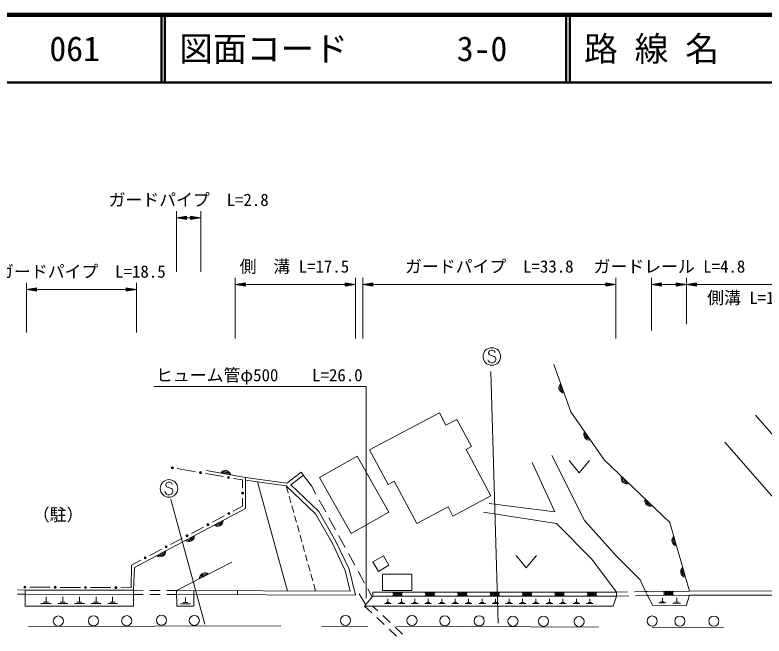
# Model space of a CAD drawing. Units: millimetres, scale not verified. Extents: x 40000 to 680000, y 20000 to 380000.
# Drawn here: x 96039 to 207048, y 288037 to 380000 of the extents above; entities that cross this region are included whole.
import ezdxf
from ezdxf.enums import TextEntityAlignment as Align

# ---------------------------------------------------------------- set-up
doc = ezdxf.new("R2010")
doc.units = ezdxf.units.MM
doc.header["$LTSCALE"] = 1000
for name, color, linetype, lineweight in [('M-BGD', 7, 'Continuous', 13), ('M-STR-HTXT', 7, 'Continuous', 13), ('M-STR-STRC', 7, 'Continuous', 13), ('M-STR-STRD', 7, 'Continuous', 13), ('M-TTL', 2, 'Continuous', 140), ('M-TTL-LINE', 7, 'Continuous', 50)]:
    doc.layers.add(name, color=color, linetype=linetype, lineweight=lineweight)
doc.layers.add('M-TTL-TXT', color=7, linetype='Continuous')
doc.styles.add('ＭＳ ゴシック', font='')
doc.styles.get('ＭＳ ゴシック').set_extended_font_data('MS Gothic')

msp = doc.modelspace()

# ---------------------------------------------------------------- linework, layer by layer
at = {"layer": 'M-BGD'}
for p, q in [((148592, 315583), (158932, 321089)), ((178165, 314006), (179665, 312206)), ((179665, 312206), (181165, 314006)), ((122789, 312355), (120099, 312818)), ((126957, 311636), (124267, 312100)), ((136321, 310689), (138460, 312311)), ((138460, 312311), (138802, 311860)), ((129780, 311150), (128435, 311381)), ((129780, 309954), (129780, 311150)), ((136321, 310689), (130178, 311528)), ((136245, 310274), (130178, 311102)), ((131978, 310856), (136447, 294699)), ((136934, 310444), (138802, 311860)), ((138771, 311837), (139988, 310252)), ((136539, 309220), (136245, 310274)), ((139988, 310252), (140648, 309043)), ((136943, 307776), (136674, 308739)), ((129780, 307259), (129780, 308454)), ((141128, 308165), (142087, 306410)), ((128380, 306517), (129780, 307259)), ((137346, 306331), (137077, 307294)), ((125288, 304877), (127055, 305814)), ((137750, 304886), (137481, 305849)), ((142566, 305532), (143525, 303777)), ((122196, 303237), (123962, 304174)), ((138154, 303442), (137885, 304405)), ((119103, 301598), (120870, 302535)), ((138558, 301997), (138288, 302960)), ((144005, 302900), (144964, 301145)), ((116011, 299958), (117778, 300895)), ((138961, 300552), (138692, 301515)), ((139365, 299108), (139096, 300071)), ((145443, 300267), (146402, 298512)), ((170309, 299940), (171809, 298140)), ((171809, 298140), (173309, 299940)), ((113286, 298513), (114686, 299255)), ((120000, 294761), (128178, 298986)), ((139769, 297663), (139499, 298626)), ((113241, 295188), (113286, 298513)), ((146882, 297634), (147841, 295879)), ((140172, 296218), (139903, 297181)), ((140601, 294683), (140307, 295737)), ((97561, 294249), (96396, 294256)), ((96399, 294856), (97564, 294849)), ((97564, 294849), (97561, 294249)), ((97561, 294249), (113590, 294205)), ((97564, 294849), (113593, 294805)), ((98262, 295267), (101256, 295251)), ((102756, 295243), (105750, 295227)), ((107250, 295219), (110244, 295203)), ((111744, 295196), (113241, 295188)), ((113593, 294805), (113590, 294205)), ((113590, 294205), (115043, 294195)), ((115046, 294795), (113593, 294805)), ((116043, 294188), (117543, 294178)), ((117546, 294778), (116046, 294788)), ((120000, 294761), (118546, 294771)), ((119997, 294161), (120000, 294761)), ((122544, 294751), (122539, 294151)), ((129021, 294727), (129015, 294127)), ((148015, 292661), (147071, 294289)), ((148320, 295002), (148981, 293793)), ((149097, 294529), (185185, 294533)), ((149097, 293929), (149097, 294529)), ((185185, 294533), (186836, 294566)), ((185191, 293933), (185185, 294533)), ((187835, 294586), (189486, 294618)), ((189486, 294618), (189793, 294625)), ((189802, 294025), (189486, 294618)), ((189793, 294625), (195996, 294698)), ((195996, 294698), (214556, 294707)), ((100639, 293042), (100639, 293841)), ((103124, 293042), (103124, 293834)), ((105596, 293042), (105595, 293827)), ((108055, 293042), (108054, 293820)), ((110501, 293042), (110501, 293814)), ((118543, 294171), (119997, 294161)), ((121314, 292980), (121313, 293751)), ((185191, 293933), (149097, 293929)), ((151310, 293000), (151310, 293529)), ((153302, 293000), (153302, 293529)), ((155295, 293000), (155295, 293529)), ((157288, 293000), (157288, 293530)), ((159282, 293000), (159282, 293530)), ((161276, 293000), (161276, 293530)), ((163270, 293000), (163270, 293530)), ((165265, 293000), (165265, 293531)), ((167261, 293000), (167261, 293531)), ((169256, 293000), (169256, 293531)), ((171252, 293000), (171252, 293532)), ((173249, 293000), (173249, 293532)), ((175246, 293000), (175246, 293532)), ((177243, 293000), (177243, 293532)), ((179241, 293001), (179241, 293533)), ((181239, 293001), (181239, 293533)), ((186997, 293969), (185191, 293933)), ((189802, 294025), (187997, 293989)), ((196000, 294098), (189802, 294025)), ((192248, 293076), (191711, 293079)), ((191979, 293077), (191983, 293651)), ((194398, 293069), (193831, 293073)), ((194114, 293071), (194118, 293676)), ((196000, 294098), (214557, 294107)), ((101388, 292843), (99891, 292842)), ((101014, 293042), (100265, 293042)), ((103866, 292845), (102382, 292844)), ((103495, 293042), (102753, 293042)), ((106332, 292846), (104860, 292845)), ((105964, 293042), (105228, 293042)), ((108785, 292848), (107325, 292847)), ((108420, 293042), (107690, 293042)), ((111225, 292850), (109778, 292849)), ((110863, 293042), (110140, 293042)), ((122037, 292788), (120591, 292787)), ((121676, 292980), (120952, 292980)), ((147849, 292467), (148939, 291450)), ((149028, 292467), (149803, 291743)), ((151806, 292867), (150814, 292867)), ((151558, 293000), (151062, 293000)), ((153798, 292867), (152806, 292867)), ((153550, 293000), (153054, 293000)), ((155791, 292867), (154799, 292867)), ((155543, 293000), (155047, 293000)), ((157785, 292867), (156792, 292867)), ((157537, 293000), (157040, 293000)), ((159779, 292867), (158785, 292867)), ((159530, 293000), (159034, 293000)), ((161773, 292867), (160779, 292867)), ((161525, 293000), (161027, 293000)), ((163768, 292867), (162773, 292867)), ((163519, 293000), (163022, 293000)), ((165763, 292867), (164768, 292867)), ((165514, 293000), (165017, 293000)), ((167758, 292867), (166763, 292867)), ((167509, 293000), (167012, 293000)), ((169754, 292867), (168758, 292867)), ((169505, 293000), (169007, 293000)), ((171750, 292867), (170754, 292867)), ((171501, 293000), (171003, 293000)), ((173747, 292867), (172751, 292867)), ((173498, 293000), (173000, 293000)), ((175744, 292867), (174747, 292867)), ((175495, 293000), (174997, 293000)), ((177742, 292867), (176744, 292867)), ((177492, 293000), (176994, 293000)), ((179740, 292867), (178742, 292867)), ((179490, 293001), (178991, 293001)), ((181738, 292867), (180740, 292867)), ((181489, 293001), (180989, 293001)), ((192516, 292930), (191441, 292938)), ((194681, 292916), (193546, 292923)), ((150534, 291061), (151630, 290037)), ((149670, 290767), (150766, 289743)), ((151497, 289061), (152594, 288037)), ((152361, 289354), (153457, 288331))]:
    msp.add_line(p, q, dxfattribs=at)
for points in [[(175919, 328222), (178428, 321236), (183357, 314125), (193102, 304866), (195996, 294698)], [(148592, 315583), (151324, 310454), (152251, 310947), (155572, 304711), (160214, 307183), (160951, 305798), (166575, 308793), (162914, 315668), (163680, 316076), (161529, 320117), (159909, 319255), (158932, 321089)], [(205789, 320743), (216114, 308921), (211556, 304939), (201230, 316761)], [(189486, 294618), (188716, 296331), (185189, 299881), (180425, 305157), (175587, 314758)], [(172678, 313748), (176039, 306438), (166332, 307666)], [(113593, 294805), (113751, 298204), (130178, 306905), (130178, 311528), (124392, 312548)], [(119997, 294161), (146490, 294061), (145558, 297952), (143607, 302031), (141058, 306498), (136934, 310444)], [(120000, 294761), (145728, 294664), (144990, 297750), (143076, 301752), (140580, 306125), (136245, 310274)], [(165473, 306385), (176311, 304697), (181526, 299414), (185185, 294533)], [(97561, 294249), (97557, 292440), (113616, 292452), (113590, 294205)], [(120000, 294761), (120002, 292457), (122544, 292457), (122544, 294151)], [(149097, 293929), (147849, 292467), (184700, 292467), (185191, 293933)], [(189802, 294025), (190550, 292544), (195510, 292510), (196000, 294098)]]:
    msp.add_lwpolyline(points, dxfattribs=at)
for points in [[(146746, 314650), (151435, 306370), (145846, 303206), (141157, 311486)], [(149900, 297608), (151451, 298517), (150632, 299915), (149080, 299006)], [(150520, 294792), (154843, 294792), (154843, 297186), (150520, 297186)]]:
    msp.add_lwpolyline(points, close=True, dxfattribs=at)
for centre, radius in [((119360, 312945), 150), ((119360, 312945), 120), ((119360, 312945), 100), ((123528, 312227), 150), ((123528, 312227), 120), ((123528, 312227), 100), ((127696, 311509), 150), ((127696, 311509), 120), ((127696, 311509), 100), ((129780, 309204), 150), ((129780, 309204), 120), ((129780, 309204), 100), ((127717, 306165), 150), ((127717, 306165), 120), ((127717, 306165), 100), ((124625, 304526), 150), ((124625, 304526), 120), ((124625, 304526), 100), ((121533, 302886), 150), ((121533, 302886), 120), ((121533, 302886), 100), ((118441, 301246), 150), ((118441, 301246), 120), ((118441, 301246), 100), ((115348, 299607), 150), ((115348, 299607), 120), ((115348, 299607), 100), ((97512, 295271), 150), ((97512, 295271), 120), ((97512, 295271), 100), ((102006, 295247), 150), ((102006, 295247), 120), ((102006, 295247), 100), ((106500, 295223), 150), ((106500, 295223), 120), ((106500, 295223), 100), ((110994, 295199), 150), ((110994, 295199), 120), ((110994, 295199), 100), ((102465, 290259), 750), ((107675, 290281), 750), ((112597, 290303), 750), ((117762, 290370), 750), ((122617, 290348), 750), ((145031, 290348), 750), ((154874, 290325), 750), ((159729, 290281), 750), ((164828, 290281), 750), ((169838, 290215), 750), ((174361, 290215), 750), ((179637, 290170), 750), ((190478, 290259), 750), ((194580, 290237), 750), ((199612, 290237), 750)]:
    msp.add_circle(centre, radius, dxfattribs=at)
for centre, radius, start, end in [((177468, 324835), 812, 132.37934, 267.13961), ((177468, 324835), 650, 138.49512, 261.02382), ((177468, 324835), 488, 149.62781, 249.89113), ((177468, 324835), 325, 183.8171, 215.70184), ((181150, 317858), 812, 147.34816, 282.10843), ((181150, 317858), 650, 153.46395, 275.99264), ((181150, 317858), 488, 164.59664, 264.85996), ((181150, 317858), 325, 198.78593, 230.67067), ((127231, 311730), 812, 12.62441, 147.38468), ((127231, 311730), 650, 18.7402, 141.26889), ((127231, 311730), 488, 29.87289, 130.1362), ((127231, 311730), 325, 64.06218, 95.94691), ((186705, 311375), 812, 159.08517, 293.84544), ((186705, 311375), 650, 165.20096, 287.72965), ((186705, 311375), 488, 176.33365, 276.59697), ((186705, 311375), 325, 210.52294, 242.40768), ((190185, 308069), 812, 159.08517, 293.84544), ((190185, 308069), 650, 165.20096, 287.72965), ((190185, 308069), 488, 176.33365, 276.59697), ((190185, 308069), 325, 210.52294, 242.40768), ((126060, 305078), 812, 230.52957, 5.28984), ((126060, 305078), 650, 236.64536, 359.17405), ((126060, 305078), 488, 247.77805, 348.04136), ((126060, 305078), 325, 281.96734, 313.85207), ((121818, 302831), 812, 230.52957, 5.28984), ((121818, 302831), 650, 236.64536, 359.17405), ((121818, 302831), 488, 247.77805, 348.04136), ((121818, 302831), 325, 281.96734, 313.85207), ((194193, 302176), 812, 128.50993, 263.2702), ((194193, 302176), 650, 134.62572, 257.15441), ((194193, 302176), 488, 145.75841, 246.02172), ((194193, 302176), 325, 179.94769, 211.83243), ((117576, 300584), 812, 230.52957, 5.28984), ((117576, 300584), 650, 236.64536, 359.17405), ((117576, 300584), 488, 247.77805, 348.04136), ((117576, 300584), 325, 281.96734, 313.85207), ((195507, 297560), 812, 128.50993, 263.2702), ((195507, 297560), 650, 134.62572, 257.15441), ((195507, 297560), 488, 145.75841, 246.02172), ((195507, 297560), 325, 179.94769, 211.83243), ((124198, 296578), 812, 49.94237, 184.70264), ((124198, 296578), 650, 56.05816, 178.58685), ((124198, 296578), 488, 67.19085, 167.45416), ((124198, 296578), 325, 101.38014, 133.26487), ((152741, 294842), 812, 202.62769, 337.38796), ((152744, 293617), 812, 22.62769, 157.38796), ((152741, 294842), 650, 208.74347, 331.27217), ((152744, 293617), 650, 28.74347, 151.27217), ((152741, 294842), 488, 219.87616, 320.13948), ((152741, 294842), 325, 254.06545, 285.95019), ((157541, 294842), 812, 202.62769, 337.38796), ((157544, 293617), 812, 22.62769, 157.38796), ((157541, 294842), 650, 208.74347, 331.27217), ((157544, 293617), 650, 28.74347, 151.27217), ((157541, 294842), 488, 219.87616, 320.13948), ((157541, 294842), 325, 254.06545, 285.95019), ((162341, 294843), 812, 202.62769, 337.38796), ((162344, 293618), 812, 22.62769, 157.38796), ((162341, 294843), 650, 208.74347, 331.27217), ((162344, 293618), 650, 28.74347, 151.27217), ((162341, 294843), 488, 219.87616, 320.13948), ((162341, 294843), 325, 254.06545, 285.95019), ((167141, 294843), 812, 202.62769, 337.38796), ((167144, 293618), 812, 22.62769, 157.38796), ((167141, 294843), 650, 208.74347, 331.27217), ((167144, 293618), 650, 28.74347, 151.27217), ((167141, 294843), 488, 219.87616, 320.13948), ((167141, 294843), 325, 254.06545, 285.95019), ((171941, 294844), 812, 202.62769, 337.38796), ((171944, 293619), 812, 22.62769, 157.38796), ((171941, 294844), 650, 208.74347, 331.27217), ((171944, 293619), 650, 28.74347, 151.27217), ((171941, 294844), 488, 219.87616, 320.13948), ((171941, 294844), 325, 254.06545, 285.95019), ((176741, 294845), 812, 202.62769, 337.38796), ((176744, 293620), 812, 22.62769, 157.38796), ((176741, 294845), 650, 208.74347, 331.27217), ((176744, 293620), 650, 28.74347, 151.27217), ((176741, 294845), 488, 219.87616, 320.13948), ((176741, 294845), 325, 254.06545, 285.95019), ((181541, 294845), 812, 202.62769, 337.38796), ((181544, 293620), 812, 22.62769, 157.38796), ((181541, 294845), 650, 208.74347, 331.27217), ((181544, 293620), 650, 28.74347, 151.27217), ((181541, 294845), 488, 219.87616, 320.13948), ((181541, 294845), 325, 254.06545, 285.95019), ((192891, 294974), 812, 203.30301, 338.06328), ((192905, 293749), 812, 23.30301, 158.06328), ((192891, 294974), 650, 209.4188, 331.94749), ((192905, 293749), 650, 29.4188, 151.94749), ((192891, 294974), 488, 220.55149, 320.8148), ((192905, 293749), 488, 40.55149, 140.8148), ((192891, 294974), 325, 254.74078, 286.62551), ((152744, 293617), 488, 39.87616, 140.13948), ((152744, 293617), 325, 74.06545, 105.95019), ((157544, 293617), 488, 39.87616, 140.13948), ((157544, 293617), 325, 74.06545, 105.95019), ((162344, 293618), 488, 39.87616, 140.13948), ((162344, 293618), 325, 74.06545, 105.95019), ((167144, 293618), 488, 39.87616, 140.13948), ((167144, 293618), 325, 74.06545, 105.95019), ((171944, 293619), 488, 39.87616, 140.13948), ((171944, 293619), 325, 74.06545, 105.95019), ((176744, 293620), 488, 39.87616, 140.13948), ((176744, 293620), 325, 74.06545, 105.95019), ((181544, 293620), 488, 39.87616, 140.13948), ((181544, 293620), 325, 74.06545, 105.95019), ((192905, 293749), 325, 74.74078, 106.62551)]:
    msp.add_arc(centre, radius, start, end, dxfattribs=at)
at = {"layer": 'M-STR-HTXT'}
for p, q in [((119980, 341964), (119980, 350964)), ((123568, 341964), (123568, 350964)), ((119980, 349964), (121480, 350214)), ((119980, 349964), (121480, 349714)), ((119980, 349964), (121480, 349964)), ((121480, 350014), (120280, 350014)), ((121480, 349914), (120280, 349914)), ((120580, 350064), (121480, 350064)), ((120580, 349864), (121480, 349864)), ((121480, 350114), (120880, 350114)), ((121480, 349814), (120880, 349814)), ((121180, 350164), (121480, 350164)), ((121180, 349764), (121480, 349764)), ((121480, 349714), (121480, 350214)), ((121480, 349964), (122068, 349964)), ((123568, 349964), (122068, 350214)), ((122068, 350214), (122068, 349714)), ((122368, 350164), (122068, 350164)), ((122068, 350114), (122668, 350114)), ((122968, 350064), (122068, 350064)), ((122068, 350014), (123268, 350014)), ((123568, 349964), (122068, 349714)), ((123568, 349964), (122068, 349964)), ((122068, 349914), (123268, 349914)), ((122968, 349864), (122068, 349864)), ((122068, 349814), (122668, 349814)), ((122368, 349764), (122068, 349764)), ((128688, 332097), (128688, 341097)), ((146490, 332097), (146490, 341097)), ((147571, 332097), (147571, 341097)), ((185101, 332097), (185101, 341097)), ((190375, 333281), (190375, 341097)), ((195541, 334214), (195541, 341097)), ((97736, 332994), (97736, 340343)), ((114025, 332994), (114025, 340343)), ((128688, 340097), (130188, 340347)), ((128688, 340097), (130188, 339847)), ((128688, 340097), (130188, 340097)), ((130188, 340147), (128988, 340147)), ((130188, 340047), (128988, 340047)), ((129288, 340197), (130188, 340197)), ((129288, 339997), (130188, 339997)), ((130188, 340247), (129588, 340247)), ((130188, 339947), (129588, 339947)), ((129888, 340297), (130188, 340297)), ((129888, 339897), (130188, 339897)), ((130188, 339847), (130188, 340347)), ((130188, 340097), (144990, 340097)), ((146490, 340097), (144990, 340347)), ((144990, 340347), (144990, 339847)), ((145290, 340297), (144990, 340297)), ((144990, 340247), (145590, 340247)), ((145890, 340197), (144990, 340197)), ((144990, 340147), (146190, 340147)), ((146490, 340097), (144990, 339847)), ((146490, 340097), (144990, 340097)), ((144990, 340047), (146190, 340047)), ((145890, 339997), (144990, 339997)), ((144990, 339947), (145590, 339947)), ((145290, 339897), (144990, 339897)), ((147571, 340097), (149071, 340347)), ((147571, 340097), (149071, 339847)), ((147571, 340097), (149071, 340097)), ((149071, 340147), (147871, 340147)), ((149071, 340047), (147871, 340047)), ((148171, 340197), (149071, 340197)), ((148171, 339997), (149071, 339997)), ((149071, 340247), (148471, 340247)), ((149071, 339947), (148471, 339947)), ((148771, 340297), (149071, 340297)), ((148771, 339897), (149071, 339897)), ((149071, 339847), (149071, 340347)), ((149071, 340097), (183601, 340097)), ((185101, 340097), (183601, 340347)), ((183601, 340347), (183601, 339847)), ((183901, 340297), (183601, 340297)), ((183601, 340247), (184201, 340247)), ((184501, 340197), (183601, 340197)), ((183601, 340147), (184801, 340147)), ((185101, 340097), (183601, 339847)), ((185101, 340097), (183601, 340097)), ((183601, 340047), (184801, 340047)), ((184501, 339997), (183601, 339997)), ((183601, 339947), (184201, 339947)), ((183901, 339897), (183601, 339897)), ((190375, 340097), (191875, 340347)), ((190375, 340097), (191875, 339847)), ((190375, 340097), (191875, 340097)), ((191875, 340147), (190675, 340147)), ((191875, 340047), (190675, 340047)), ((190975, 340197), (191875, 340197)), ((190975, 339997), (191875, 339997)), ((191875, 340247), (191275, 340247)), ((191875, 339947), (191275, 339947)), ((191575, 340297), (191875, 340297)), ((191575, 339897), (191875, 339897)), ((191875, 339847), (191875, 340347)), ((191875, 340097), (194041, 340097)), ((195541, 340097), (194041, 340347)), ((194041, 340347), (194041, 339847)), ((194341, 340297), (194041, 340297)), ((194041, 340247), (194641, 340247)), ((194941, 340197), (194041, 340197)), ((194041, 340147), (195241, 340147)), ((195541, 340097), (194041, 339847)), ((195541, 340097), (194041, 340097)), ((194041, 340047), (195241, 340047)), ((194941, 339997), (194041, 339997)), ((194041, 339947), (194641, 339947)), ((194341, 339897), (194041, 339897)), ((195541, 340097), (197041, 340347)), ((195541, 340097), (197041, 339847)), ((195541, 340097), (197041, 340097)), ((197041, 340147), (195841, 340147)), ((197041, 340047), (195841, 340047)), ((196141, 340197), (197041, 340197)), ((196141, 339997), (197041, 339997)), ((197041, 340247), (196441, 340247)), ((197041, 339947), (196441, 339947)), ((196741, 340297), (197041, 340297)), ((196741, 339897), (197041, 339897)), ((197041, 339847), (197041, 340347)), ((197041, 340097), (213918, 340097)), ((97736, 339343), (99236, 339593)), ((97736, 339343), (99236, 339093)), ((97736, 339343), (99236, 339343)), ((99236, 339393), (98036, 339393)), ((99236, 339293), (98036, 339293)), ((98336, 339443), (99236, 339443)), ((98336, 339243), (99236, 339243)), ((99236, 339493), (98636, 339493)), ((99236, 339193), (98636, 339193)), ((98936, 339543), (99236, 339543)), ((98936, 339143), (99236, 339143)), ((99236, 339093), (99236, 339593)), ((99236, 339343), (112525, 339343)), ((114025, 339343), (112525, 339593)), ((112525, 339593), (112525, 339093)), ((112825, 339543), (112525, 339543)), ((112525, 339493), (113125, 339493)), ((113425, 339443), (112525, 339443)), ((112525, 339393), (113725, 339393)), ((114025, 339343), (112525, 339093)), ((114025, 339343), (112525, 339343)), ((112525, 339293), (113725, 339293)), ((113425, 339243), (112525, 339243)), ((112525, 339193), (113125, 339193)), ((112825, 339143), (112525, 339143)), ((148074, 325002), (116624, 325002)), ((148074, 293644), (148074, 325002))]:
    msp.add_line(p, q, dxfattribs=at)
at = {"layer": 'M-STR-STRC'}
for p, q in [((166354, 330257), (166236, 330021)), ((166236, 330021), (166236, 329903)), ((166236, 329903), (166354, 329666)), ((166590, 330375), (166354, 330257)), ((166827, 330375), (166590, 330375)), ((167063, 330257), (166827, 330375)), ((167181, 330021), (167063, 330257)), ((166236, 328721), (166118, 328957)), ((166354, 328603), (166236, 328721)), ((166354, 329666), (167063, 329430)), ((166590, 328484), (166354, 328603)), ((167063, 328603), (166827, 328484)), ((167063, 329430), (167181, 329312)), ((167181, 328721), (167063, 328603)), ((167181, 329312), (167299, 329075)), ((167299, 328957), (167181, 328721)), ((167299, 329075), (167299, 328957)), ((166827, 328484), (166590, 328484)), ((166584, 327184), (167632, 289960)), ((118742, 310836), (118505, 310718)), ((118978, 310836), (118742, 310836)), ((119214, 310718), (118978, 310836)), ((118505, 310718), (118387, 310482)), ((118387, 310482), (118387, 310363)), ((118387, 310363), (118505, 310127)), ((118505, 310127), (119214, 309891)), ((119333, 310482), (119214, 310718)), ((119214, 309891), (119333, 309773)), ((119333, 309773), (119451, 309536)), ((118387, 309182), (118269, 309418)), ((118505, 309063), (118387, 309182)), ((118742, 308945), (118505, 309063)), ((118978, 308945), (118742, 308945)), ((119214, 309063), (118978, 308945)), ((119333, 309182), (119214, 309063)), ((119451, 309418), (119333, 309182)), ((119451, 309536), (119451, 309418)), ((124167, 289803), (119160, 308238))]:
    msp.add_line(p, q, dxfattribs=at)
for centre in [(166708, 329430), (118860, 309891)]:
    msp.add_circle(centre, 1300, dxfattribs=at)
at = {"layer": 'M-STR-STRD'}
for p, q in [((98028, 289433), (135460, 289526)), ((141459, 289408), (148259, 289457)), ((152566, 289482), (182511, 289341)), ((190492, 289341), (201067, 289291))]:
    msp.add_line(p, q, dxfattribs=at)
at = {"layer": 'M-TTL'}
msp.add_line((680000, 380000), (40000, 380000), dxfattribs=at)
at = {"layer": 'M-TTL-LINE'}
for p, q in [((117750, 380000), (117750, 370000)), ((118250, 380000), (118250, 370000)), ((177750, 380000), (177750, 370000)), ((178250, 380000), (178250, 370000)), ((40000, 370000), (680000, 370000))]:
    msp.add_line(p, q, dxfattribs=at)

# ---------------------------------------------------------------- texts
at = {"layer": 'M-BGD', "style": 'ＭＳ ゴシック'}
msp.add_text('（駐）', height=1833, dxfattribs=at).set_placement((102432, 306003), align=Align.MIDDLE_CENTER)
at = {"layer": 'M-STR-HTXT', "style": 'ＭＳ ゴシック'}
for s, p in [('ガードパイプ  L=2.8', (121774, 351164)), ('ガードパイプ  L=18.5', (105880, 340543)), ('側\u3000溝 L=17.5', (137449, 341297)), ('ガードパイプ  L=33.8', (166336, 341297)), ('ガードレール L=4.8', (193030, 341297)), ('側溝 L=19.0', (205480, 336668)), ('ヒューム管φ500\u3000\u3000L=26.0', (132249, 325202))]:
    msp.add_text(s, height=1833, dxfattribs=at).set_placement(p, align=Align.BOTTOM_CENTER)
at = {"layer": 'M-TTL-TXT', "style": 'ＭＳ ゴシック'}
for s, p in [('061', (101142, 375000)), ('図面コード', (120380, 375000)), ('3-0', (161521, 375000)), ('路 線 名', (180380, 375000))]:
    msp.add_text(s, height=3666, dxfattribs=at).set_placement(p, align=Align.MIDDLE_LEFT)

doc.saveas('drawing.dxf')
